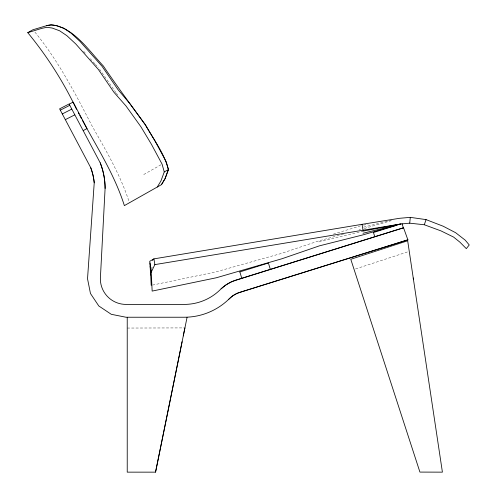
<?xml version="1.0" encoding="UTF-8"?>
<svg xmlns="http://www.w3.org/2000/svg" width="497" height="497" viewBox="0 0 497 497"><rect width="100%" height="100%" fill="white"/><g stroke="black" fill="none" stroke-linecap="round" stroke-linejoin="round"><path stroke-width="0.37" stroke-dasharray="2.48 1.86" d="M151.43 268.206L152.411 267.175M143.732 174.54L161.55 164.445M355.548 268.952L408.522 251.594M333.282 234.155L361.319 225.619M364.264 228.496L391.512 220.625M343.415 234.193L318.807 240.871L281.14 253.507L215.369 272.033L152.709 285.042M359.07 229.943L360.561 229.539M363.555 227.166L390.599 220.506M318.869 241.933L363.003 231.13M363.555 225.11L368.066 224.259M127.232 328.051L184.138 327.908M83.633 51.303L86.198 54.154M90.299 58.721L94.915 63.852M95.424 64.424L98.505 67.847M115.919 92.61L99.015 68.418M116.379 93.231L117.746 95.095M34.927 32.137C58.099 60.479 75.053 92.97 91.734 125.387C105.898 150.343 120.672 175.273 129.431 202.764"/><path stroke-width="0.75" d="M105.097 188.444A69.915 69.723 0 0 0 100.201 162.817L69.083 103.979L59.603 108.849L90.727 167.675A59.317 59.174 0 0 1 94.231 182.784L87.528 278.774L90.46 293.491L98.797 305.966L111.272 314.303L125.996 317.235L184.263 317.235A64.107 64.107 0 0 0 228.819 299.219A25.639 25.639 0 0 1 241.536 291.845L407.925 239.827L242.151 291.621L236.839 293.46L232.553 295.951L228.819 299.219M409.708 223.178L410.305 217.363L426.059 219.612L443.2 226.234L455.631 232.702L465.211 240.15L469.243 244.965L466.31 248.643L459.918 242.176L453.593 237.075L441.007 230.906L424.308 224.756L409.708 223.178L400.557 224.023L154.859 264.609L151.225 272.139L152.15 291.093L216.319 277.767L282.004 258.732L319.428 245.841L363.003 234.87L400.557 224.023L363.003 231.13M184.903 327.908L183.269 335.929M182.101 341.712L155.542 472.15L127.232 472.15L127.232 317.366M155.542 472.15L187.058 317.366M424.308 224.756L426.059 219.612M76.501 109.272C63.479 81.825 47.022 56.105 27.757 32.659L41.723 28.385L46.873 27.292L52.16 28.037L59.565 30.758L66.846 35.66L75.761 43.953L98.394 69.493L113.993 92.336L125.958 105.923L140.906 126.76L151.38 144.217L162.078 164.147L164.258 171.931L160.947 180.927L157.288 187.021M27.757 32.659L32.821 29.795L46.414 25.738L51.191 24.85L56.478 25.596L63.883 28.317L71.164 33.224L80.092 41.506L102.028 66.269L117.963 89.572L129.903 103.718L145.447 124.828L154.691 140.452L166.246 161.792L168.427 169.576L165.116 178.572L161.475 184.654L124.368 205.621C114.751 175.137 97.424 148.044 82.297 120.131M161.457 184.667L165.116 178.572L168.377 169.607C164.308 153.175 153.554 139.44 145.341 124.915C131.239 105.339 116.801 86 103.333 65.971C90.908 52.75 80.303 36.983 63.852 28.335C58.366 26.099 52.347 23.707 46.414 25.738M152.436 260.416L153.908 258.875L362.052 224.327L399.613 218.289L410.305 217.363M221.078 288.832L226.098 284.824L231.714 281.706L237.15 279.799L403.545 227.781L237.765 279.569A38.462 38.462 0 0 0 221.078 288.832A51.284 51.284 0 0 1 184.263 304.412L125.996 304.412A25.639 25.639 0 0 1 100.493 276.09L105.097 188.419A69.915 69.742 0 0 0 100.201 162.786M164.258 171.931L168.427 169.576M69.331 104.078L73.134 102.121L87.018 128.574L83.235 130.562M60.299 110.172L69.785 105.308M62.299 113.943L71.792 109.104M65.312 119.64L74.83 114.838M239.815 271.934L268.405 263.019L270.269 269.15M396.581 225.296L373.446 232.509L374.75 236.578M363.003 233.267L400.557 224.023M78.29 112.695L79.017 114.049M79.75 115.397L81.57 118.777M403.545 227.781L407.956 240.051M402.005 223.607L403.309 227.676M239.846 271.921L241.71 278.053M362.052 224.327L363.003 230.061M154.859 264.609L153.908 258.875L149.709 261.298L151.225 272.139L150.659 267.032M150.162 266.423L150.398 267.858M151.2 285.359L150.274 266.404M413.237 277.991L442.411 472.15L419.922 472.088L350.776 259.272L407.677 240.784L413.492 279.699M149.988 262.988L150.585 275.015M90.727 167.675A59.317 59.155 0 0 1 94.231 182.809"/></g></svg>
